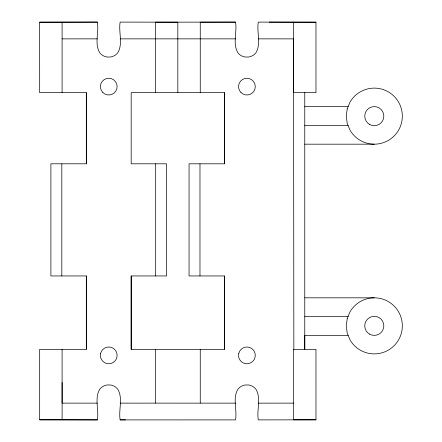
<?xml version="1.0" encoding="UTF-8"?>
<svg xmlns="http://www.w3.org/2000/svg" width="442" height="442" viewBox="0 0 442 442"><rect width="100%" height="100%" fill="white"/><g stroke="black" fill="none" stroke-linecap="round" stroke-linejoin="round"><path stroke-width="0.66" d="M62.101 349.346L62.107 419.817L97.362 419.894C99.146 409.927 94.223 398.248 99.781 389.159A11.486 11.486 0 0 1 107.025 384.976L110.483 384.976A11.486 11.486 0 0 1 117.727 389.159C123.285 398.248 118.362 409.927 120.147 419.894L235.52 419.9C237.304 409.927 232.376 398.248 237.94 389.164A11.486 11.486 0 0 1 245.183 384.982L248.642 384.982A11.486 11.486 0 0 1 255.885 389.164C261.443 398.248 256.52 409.933 258.305 419.9L315.98 419.817L315.969 349.351L293.554 349.346L293.543 419.823L315.98 419.817M97.362 419.894L39.681 419.817L39.681 349.346L86.323 349.346L86.323 275.946L50.896 275.946L50.896 163.805L86.328 163.805L86.323 92.649L39.681 92.649L39.669 22.177L97.362 22.1C99.146 32.073 94.223 43.752 99.781 52.836A11.486 11.486 0 0 0 107.025 57.018L110.483 57.018A11.486 11.486 0 0 0 117.727 52.836C123.285 43.752 118.362 32.067 120.147 22.1L177.828 22.177L177.828 92.649M131.18 349.346L131.18 275.946L166.612 275.946L166.612 163.805L131.18 163.805L131.186 92.649L224.481 92.654L224.481 163.811L189.054 163.811L189.054 275.952L224.481 275.952L224.481 349.351L131.18 349.346L131.18 275.946M120.114 403.137L155.407 403.126L155.413 349.34M155.407 92.649L155.407 22.166L235.52 22.106C237.304 32.073 232.376 43.752 237.94 52.841A11.486 11.486 0 0 0 245.183 57.024L248.642 57.024A11.486 11.486 0 0 0 255.885 52.841C261.443 43.752 256.515 32.073 258.305 22.1L315.975 22.183L315.98 92.654L293.56 92.649L293.565 22.166M224.481 349.351L224.481 275.952M224.481 163.811L224.481 92.654M62.101 92.649L62.101 22.155L97.362 22.1M293.554 403.126L258.266 403.143M293.565 349.351L293.842 349.351L293.565 38.874L258.266 38.857M39.681 22.177L62.101 22.155M235.52 22.106L200.259 22.155L200.259 92.654M120.147 419.894L125.539 419.883M62.101 38.874L97.395 38.857M235.553 38.863L120.114 38.857M304.765 106.616L348.158 106.616M304.765 125.677L348.158 125.677M304.765 144.18L374.297 144.18M304.765 297.82L374.297 297.82M304.765 316.323L348.158 316.323M348.158 335.39L304.765 335.39L304.765 349.351L304.765 92.654M155.407 403.126L235.553 403.143M97.395 403.137L62.101 403.126L62.101 382.441M39.681 419.817L62.107 419.817M315.98 22.183L269.211 22.122M200.259 349.351L200.259 403.126M199.977 163.811L199.977 275.952M155.683 163.805L155.683 275.946M86.323 92.649L86.328 163.805M86.323 275.946L86.323 349.346M61.819 163.805L61.819 275.946M100.677 353.213L100.389 355.379A8.359 8.359 0 0 0 116.832 357.545L117.113 355.379A8.359 8.359 0 0 0 100.677 353.213M238.835 353.219L238.547 355.385A8.359 8.359 0 0 0 254.99 357.55L255.272 355.385A8.359 8.359 0 0 0 238.835 353.219M347.213 108.892L346.257 116.147L347.213 123.401L350.014 130.163A28.034 28.034 0 0 0 392.319 137.622A28.034 28.034 0 0 0 392.319 94.671A28.034 28.034 0 0 0 350.014 102.13L347.213 108.892M347.213 318.599L346.257 325.859L347.213 333.113L350.014 339.876A28.034 28.034 0 0 0 392.319 347.335A28.034 28.034 0 0 0 392.319 304.378A28.034 28.034 0 0 0 350.014 311.837L347.213 318.599M369.529 124.401A9.531 9.531 0 0 0 383.827 116.147A9.531 9.531 0 0 0 369.529 107.892A9.531 9.531 0 0 0 369.529 124.401M369.529 334.113A9.531 9.531 0 0 0 383.827 325.859A9.531 9.531 0 0 0 369.529 317.599A9.531 9.531 0 0 0 369.529 334.113M241 92.533A8.359 8.359 0 0 0 254.99 88.781A8.359 8.359 0 0 0 244.746 78.543A8.359 8.359 0 0 0 241 92.533M102.842 92.527A8.359 8.359 0 0 0 116.832 88.781A8.359 8.359 0 0 0 106.588 78.538A8.359 8.359 0 0 0 102.842 92.527"/></g></svg>
